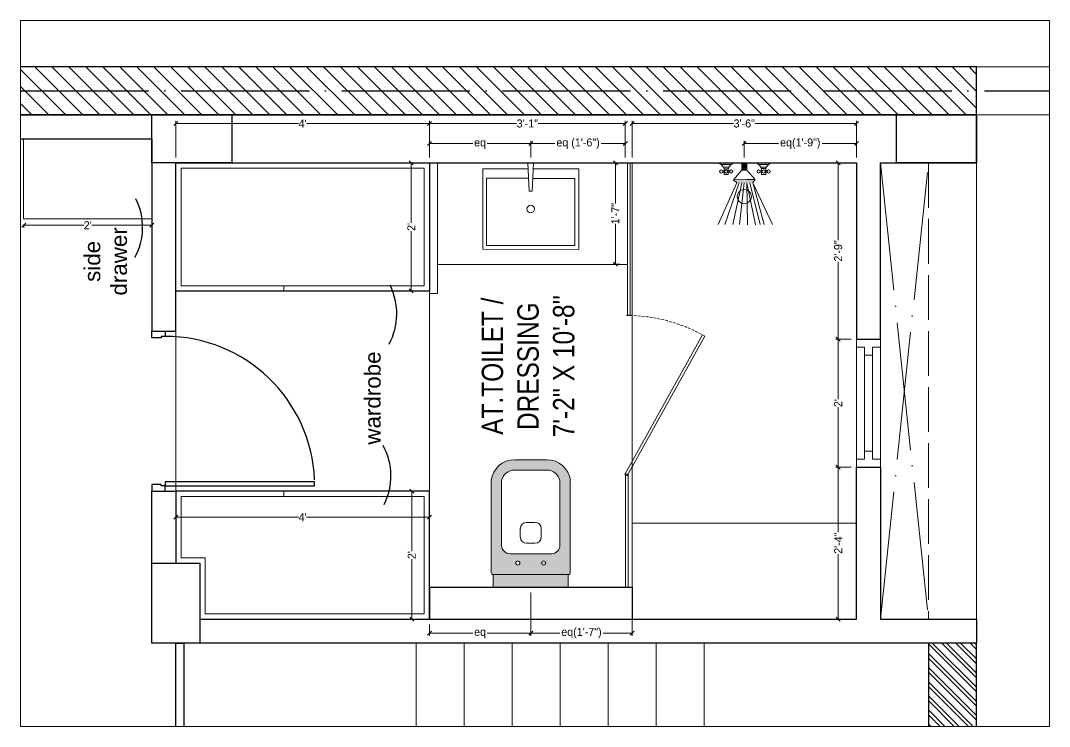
# Model space of a CAD drawing. Header units: millimetres. Extents: x 56222 to 3066687, y -650199 to -121287.
# Drawn here: x 146413.2 to 146605.9, y -177335.3 to -177203 of the extents above; entities that cross this region are included whole.
import ezdxf

# ---------------------------------------------------------------- set-up
doc = ezdxf.new("R2010")
doc.units = ezdxf.units.MM
doc.header["$MEASUREMENT"] = 0
doc.header["$PDMODE"] = 35
for name, pattern in [('ACAD_ISO02W100', [15, 12, -3]), ('ACAD_ISO04W100', [30, 24, -3, 0, -3]), ('DASHED', [0.75, 0.5, -0.25])]:
    doc.linetypes.add(name, pattern=pattern)
doc.layers.get('Defpoints').update_dxf_attribs({"color": 220})
doc.layers.add('AR DOOR', color=40, linetype='Continuous')
doc.layers.add('AR ELE-5', color=134, linetype='Continuous')
for name, color, linetype, lineweight in [('COLUMN', 1, 'Continuous', 30), ('dim', 5, 'Continuous', 20), ('ELEVATION ( HATCH )', 251, 'Continuous', 9), ('FIRST FLOOR ( TEXT )', 7, 'Continuous', 9), ('FURNITURE', 32, 'Continuous', 9), ('glass', 132, 'Continuous', 20), ('GROUND FLOOR', 7, 'Continuous', 9), ('GROUND FLOOR  ( HATCH )', 251, 'Continuous', 9), ('GROUND FLOOR  ( PLINE )', 251, 'Continuous', 30), ('GROUND FLOOR ( STAIR )', 251, 'Continuous', 9), ('Labelling', 1, 'Continuous', 25), ('SECOND FLOOR ( DW_RAIL )', 7, 'Continuous', 9), ('UTILITY', 48, 'Continuous', 9), ('wall', 7, 'Continuous', 30), ('X_PLOT', 1, 'Continuous', 9), ('XX~SLAB ( BEAM )~ ( DIM )', 7, 'Continuous', 9)]:
    doc.layers.add(name, color=color, linetype=linetype, lineweight=lineweight)
doc.styles.add('cg', font='GOTHIC.TTF')
doc.styles.add('KATHA', font='swissc.ttf')
doc.styles.add('style4', font='ARIALN.TTF')
doc.dimstyles.new('DIM', dxfattribs={"dimtxt": 1.5, "dimasz": 0.75, "dimexe": 0.5, "dimexo": 1, "dimgap": 0.0625, "dimtad": 0, "dimzin": 0, "dimdsep": 46, "dimlunit": 4, "dimtxsty": 'cg', "dimblk": 'OBLIQUE', "dimcen": 0.089996, "dimclrd": 256, "dimclre": 256, "dimclrt": 256, "dimadec": 0, "dimazin": 0, "dimtfac": 1, "dimtofl": 0, "dimtmove": 1, "dimatfit": 0, "dimfxl": 1, "dimtolj": 1, "dimtzin": 0, "dimlwd": -1, "dimlwe": -1, "dimarcsym": 0})

# ---------------------------------------------------------------- blocks, each defined once
blk = doc.blocks.new('_Oblique')
at = {"layer": 'wall', "color": 0, "lineweight": -2}
blk.add_line((-0.5, -0.5), (0.5, 0.5), dxfattribs=at)
blk = doc.blocks.new('*D759')
at = {"layer": 'Defpoints', "color": 0, "transparency": 16777216}
for p in [(146413.74, -177240.23), (146437.74, -177240.23), (146437.74, -177241.41)]:
    blk.add_point(p, dxfattribs=at)
at = {"layer": 'dim', "transparency": 16777216}
for p, q in [((146413.74, -177241.23), (146413.74, -177241.91)), ((146413.74, -177241.41), (146424.99, -177241.41)), ((146437.74, -177241.41), (146426.49, -177241.41)), ((146437.74, -177241.23), (146437.74, -177241.91))]:
    blk.add_line(p, q, dxfattribs=at)
at = {"layer": 'dim', "transparency": 16777216, "xscale": 0.75, "yscale": 0.75, "zscale": 0.75, "rotation": 180}
blk.add_blockref('_Oblique', (146413.74, -177241.41), dxfattribs=at)
at = {"layer": 'dim', "transparency": 16777216, "xscale": 0.75, "yscale": 0.75, "zscale": 0.75}
blk.add_blockref('_Oblique', (146437.74, -177241.41), dxfattribs=at)
at = {"layer": 'dim', "transparency": 16777216, "insert": (146425.74, -177241.41), "char_height": 1.5, "attachment_point": 5, "style": 'cg'}
blk.add_mtext("\\A1;2'", dxfattribs=at)
blk = doc.blocks.new('A$C3EC62B37')
at = {"layer": 'FURNITURE', "lineweight": 30, "ltscale": 0.25, "true_color": 0xffffff}
h = blk.add_hatch(color=7, dxfattribs=at)
h.dxf.hatch_style = 1
h.paths.add_polyline_path([(-12.22, 0), (-12.22, 2.35), (-26.26, 2.35), (-26.26, 0)])
h.paths.add_polyline_path([(-26.26, 2.35), (-12.22, 2.35, 0.414214), (-11.83, 2.74), (-11.83, 19.96, 0.388639), (-16.24, 23.87), (-22.38, 23.87, 0.379499), (-26.65, 19.96), (-26.65, 2.74, 0.414214)])
h.paths.add_polyline_path([(-15.35, 6.26), (-23.13, 6.26, -0.414214), (-24.7, 7.83), (-24.7, 19.96, -0.349567), (-22.37, 21.91), (-16.24, 21.91, -0.364948), (-13.78, 19.96), (-13.78, 7.83, -0.414214)], flags=16)
h.paths.add_polyline_path([(-18.46, 8.22), (-20.02, 8.22, -0.414214), (-21.2, 9.39), (-21.2, 10.96, -0.414214), (-20.02, 12.13), (-18.46, 12.13, -0.414214), (-17.28, 10.96), (-17.28, 9.39, -0.414214)], flags=0)
h.paths.add_polyline_path([(-22.06, 4.53, -1), (-21.27, 4.53, -1)], flags=16)
at = {"layer": 'FURNITURE', "color": 0, "linetype": 'ByBlock', "lineweight": -2}
for p, q in [((-22.24, 23.87), (-16.24, 23.87)), ((-22.24, 21.91), (-16.24, 21.91)), ((-26.65, 2.74), (-26.65, 19.96)), ((-24.7, 7.83), (-24.7, 19.96)), ((-13.78, 7.83), (-13.78, 19.96)), ((-11.83, 2.74), (-11.83, 19.96)), ((-20.02, 12.13), (-18.46, 12.13)), ((-21.2, 9.39), (-21.2, 10.96)), ((-17.28, 9.39), (-17.28, 10.96)), ((-20.02, 8.22), (-18.46, 8.22)), ((-23.13, 6.26), (-15.35, 6.26)), ((-26.26, 2.35), (-12.22, 2.35)), ((-26.26, 2.35), (-26.26, 0)), ((-12.22, 2.35), (-12.22, 0)), ((-26.26, 0), (-12.22, 0)), ((-26.26, 0), (-12.22, 0))]:
    blk.add_line(p, q, dxfattribs=at)
for centre in [(-21.66, 4.53), (-16.81, 4.53)]:
    blk.add_circle(centre, 0.391, dxfattribs=at)
for centre, radius, start, end in [((-22.31, 19.5), 4.37, 89.0873, 174.0395), ((-16.17, 19.5), 4.37, 5.9605, 90.9127), ((-22.31, 19.48), 2.44, 88.437, 168.6348), ((-16.17, 19.48), 2.44, 11.3652, 91.563), ((-20.02, 10.96), 1.17, 90, 180), ((-18.46, 10.96), 1.17, 0, 90), ((-23.13, 7.83), 1.57, 180, 270), ((-20.02, 9.39), 1.17, 180, 270), ((-18.46, 9.39), 1.17, 270, 0), ((-15.35, 7.83), 1.57, 270, 0), ((-26.26, 2.74), 0.391, 180, 270), ((-12.22, 2.74), 0.391, 270, 0)]:
    blk.add_arc(centre, radius, start, end, dxfattribs=at)
blk = doc.blocks.new('*U262')
for points in [[(-40, 0), (0, 0), (0, 30), (10, 30), (10, 100), (-40, 100)], [(1160, 0), (1120, 0), (1120, 30), (1110, 30), (1110, 100), (1160, 100)], [(0, 0), (0, -1120), (30, -1120), (30, 0)]]:
    blk.add_lwpolyline(points, close=True)
at = {"layer": 'AR ELE-5', "linetype": 'ByBlock', "ltscale": 15}
blk.add_arc((-1.6, 0.7), 1121.6, 272.37301, 359.96526, dxfattribs=at)
blk = doc.blocks.new('*D760')
at = {"layer": 'Defpoints', "color": 0, "transparency": 16777216}
for p in [(146442.24, -177294.23), (146489.74, -177294.23), (146489.74, -177296.13)]:
    blk.add_point(p, dxfattribs=at)
at = {"layer": 'dim', "transparency": 16777216}
for p, q in [((146442.24, -177295.23), (146442.24, -177296.63)), ((146489.74, -177295.23), (146489.74, -177296.63)), ((146442.24, -177296.13), (146465.24, -177296.13)), ((146489.74, -177296.13), (146466.75, -177296.13))]:
    blk.add_line(p, q, dxfattribs=at)
at = {"layer": 'dim', "transparency": 16777216, "xscale": 0.75, "yscale": 0.75, "zscale": 0.75, "rotation": 180}
blk.add_blockref('_Oblique', (146442.24, -177296.13), dxfattribs=at)
at = {"layer": 'dim', "transparency": 16777216, "xscale": 0.75, "yscale": 0.75, "zscale": 0.75}
blk.add_blockref('_Oblique', (146489.74, -177296.13), dxfattribs=at)
at = {"layer": 'dim', "transparency": 16777216, "insert": (146465.99, -177296.13), "char_height": 1.5, "attachment_point": 5, "style": 'cg'}
blk.add_mtext("\\A1;4'", dxfattribs=at)
blk = doc.blocks.new('*D761')
at = {"layer": 'Defpoints', "color": 0, "transparency": 16777216}
for p in [(146486.44, -177291.23), (146486.44, -177291.23), (146486.44, -177315.23)]:
    blk.add_point(p, dxfattribs=at)
at = {"layer": 'dim', "transparency": 16777216}
for p, q in [((146486.44, -177291.23), (146486.44, -177302.48)), ((146487.44, -177291.23), (146486.94, -177291.23)), ((146486.44, -177315.23), (146486.44, -177303.99)), ((146487.44, -177315.23), (146486.94, -177315.23))]:
    blk.add_line(p, q, dxfattribs=at)
at = {"layer": 'dim', "transparency": 16777216, "xscale": 0.75, "yscale": 0.75, "zscale": 0.75}
for p, rotation in [((146486.44, -177291.23), 90), ((146486.44, -177315.23), 270)]:
    blk.add_blockref('_Oblique', p, dxfattribs=dict(at, rotation=rotation))
at = {"layer": 'dim', "transparency": 16777216, "insert": (146486.44, -177303.23), "char_height": 1.5, "attachment_point": 5, "rotation": 90, "style": 'cg'}
blk.add_mtext("\\A1;2'", dxfattribs=at)
blk = doc.blocks.new('*D762')
at = {"layer": 'Defpoints', "color": 0, "transparency": 16777216}
for p in [(146486.36, -177229.73), (146486.44, -177229.73), (146486.44, -177253.73)]:
    blk.add_point(p, dxfattribs=at)
at = {"layer": 'dim', "transparency": 16777216}
for p, q in [((146485.44, -177229.73), (146485.86, -177229.73)), ((146486.36, -177229.73), (146486.36, -177240.98)), ((146486.36, -177253.73), (146486.36, -177242.49)), ((146485.44, -177253.73), (146485.86, -177253.73))]:
    blk.add_line(p, q, dxfattribs=at)
at = {"layer": 'dim', "transparency": 16777216, "xscale": 0.75, "yscale": 0.75, "zscale": 0.75}
for p, rotation in [((146486.36, -177229.73), 90), ((146486.36, -177253.73), 270)]:
    blk.add_blockref('_Oblique', p, dxfattribs=dict(at, rotation=rotation))
at = {"layer": 'dim', "transparency": 16777216, "insert": (146486.36, -177241.73), "char_height": 1.5, "attachment_point": 5, "rotation": 90, "style": 'cg'}
blk.add_mtext("\\A1;2'", dxfattribs=at)
blk = doc.blocks.new('A$C07311617')
at = {"layer": 'UTILITY'}
h = blk.add_hatch(color=7, dxfattribs=at)
h.paths.add_polyline_path([(-3.13, 2.02), (-3.13, 0), (-3.74, 0), (-3.74, 0.46), (-3.74, 1.42)])
h.paths.add_polyline_path([(-3.13, 0), (-3.13, -0.46), (-3.13, -2.02), (-3.74, -1.59), (-3.74, -0.46), (-3.74, 0)])
h = blk.add_hatch(color=7, dxfattribs=at)
h.paths.add_polyline_path([(0, 0.46), (0, 0), (-1.35, 0), (-1.35, 0.46)])
h.paths.add_polyline_path([(0, 0), (0, -0.46), (-1.35, -0.46), (-1.35, 0)])
at = {"layer": 'UTILITY', "color": 7}
for p, q in [((-3.74, 1.42), (-11.52, 4.9)), ((-1.74, 3.79), (-1.74, 4.05)), ((-1.47, 3.79), (-1.47, 4.05)), ((-0.8, 3.9), (-0.8, 2.88)), ((-0.27, 2.44), (-0.27, 4.33)), ((-3.74, 0.94), (-11.52, 3.66)), ((-3.74, 0.46), (-11.52, 2.15)), ((-3.13, 2.02), (-3.74, 1.42)), ((-3.13, -0.46), (-3.13, 2.02)), ((-1.35, 0.46), (-3.13, 2.02)), ((-1.74, 2.99), (-1.74, 2.72)), ((-1.47, 2.99), (-1.47, 2.72)), ((-3.74, 0), (-11.52, 0.93)), ((-3.13, 0.46), (-3.13, 1.42)), ((-1.35, -0.46), (-1.35, 0.46)), ((-1.35, 0.46), (0, 0.46)), ((0, -0.46), (0, 0.46)), ((-3.74, -0.46), (-11.62, -0.61)), ((-3.74, -0.46), (-11.57, -2.09)), ((-3.74, -1.03), (-11.52, -2.96)), ((-3.74, -1.59), (-11.52, -5.3)), ((-3.74, -1.59), (-11.52, -3.73)), ((-3.74, -1.59), (-3.13, -2.02)), ((-3.13, -0.46), (-3.13, -2.02)), ((-1.35, -0.46), (-3.13, -2.02)), ((-1.35, -0.46), (0, -0.46)), ((-1.74, -3.22), (-1.74, -2.95)), ((-1.47, -3.22), (-1.47, -2.95)), ((-0.8, -4.13), (-0.8, -3.11)), ((-0.27, -2.68), (-0.27, -4.56)), ((-1.74, -4.02), (-1.74, -4.29)), ((-1.47, -4.02), (-1.47, -4.29))]:
    blk.add_line(p, q, dxfattribs=at)
for points in [[(-1.35, 0.46), (-3.13, 2.02)], [(-3.13, -2.02), (-1.35, -0.46)]]:
    blk.add_lwpolyline(points, dxfattribs=at)
for points in [[(-1.07, 2.99), (-2.14, 2.99), (-2.14, 3.79), (-1.07, 3.79)], [(-1.07, -3.22), (-2.14, -3.22), (-2.14, -4.02), (-1.07, -4.02)]]:
    blk.add_lwpolyline(points, close=True, dxfattribs=at)
for centre, radius in [((-1.6, 4.32), 0.298), ((-1.6, 3.39), 0.298), ((-1.6, 2.45), 0.298), ((-6.31, 0), 1.33), ((-1.6, -2.69), 0.298), ((-1.6, -3.62), 0.298), ((-1.6, -4.55), 0.298)]:
    blk.add_circle(centre, radius, dxfattribs=at)
for centre, start, end in [((-1.47, 5.26), 285.2551, 344.7449), ((-1.47, 1.52), 15.2551, 74.7449), ((-1.47, -1.75), 285.2551, 344.7449), ((-1.47, -5.49), 15.2551, 74.7449)]:
    blk.add_arc(centre, 1.52, start, end, dxfattribs=at)
blk = doc.blocks.new('*D763')
at = {"layer": 'Defpoints', "color": 0, "transparency": 16777216}
for p in [(146566.34, -177286.74), (146569.74, -177286.74), (146569.74, -177315.23)]:
    blk.add_point(p, dxfattribs=at)
at = {"layer": 'dim', "transparency": 16777216}
for p, q in [((146568.74, -177286.74), (146565.84, -177286.74)), ((146566.34, -177286.74), (146566.34, -177298.95)), ((146566.34, -177315.23), (146566.34, -177303.03)), ((146568.74, -177315.23), (146565.84, -177315.23))]:
    blk.add_line(p, q, dxfattribs=at)
at = {"layer": 'dim', "transparency": 16777216, "xscale": 0.75, "yscale": 0.75, "zscale": 0.75}
for p, rotation in [((146566.34, -177286.74), 90), ((146566.34, -177315.23), 270)]:
    blk.add_blockref('_Oblique', p, dxfattribs=dict(at, rotation=rotation))
at = {"layer": 'dim', "transparency": 16777216, "insert": (146566.34, -177300.99), "char_height": 1.5, "attachment_point": 5, "rotation": 90, "style": 'cg'}
blk.add_mtext('\\A1;2\'-4"', dxfattribs=at)
blk = doc.blocks.new('*D764')
at = {"layer": 'Defpoints', "color": 0, "transparency": 16777216}
for p in [(146566.34, -177262.73), (146569.74, -177262.73), (146569.74, -177286.74)]:
    blk.add_point(p, dxfattribs=at)
at = {"layer": 'dim', "transparency": 16777216}
for p, q in [((146568.74, -177262.73), (146565.84, -177262.73)), ((146566.34, -177262.73), (146566.34, -177273.99)), ((146566.34, -177286.74), (146566.34, -177275.49)), ((146568.74, -177286.74), (146565.84, -177286.74))]:
    blk.add_line(p, q, dxfattribs=at)
at = {"layer": 'dim', "transparency": 16777216, "xscale": 0.75, "yscale": 0.75, "zscale": 0.75}
for p, rotation in [((146566.34, -177262.73), 90), ((146566.34, -177286.74), 270)]:
    blk.add_blockref('_Oblique', p, dxfattribs=dict(at, rotation=rotation))
at = {"layer": 'dim', "transparency": 16777216, "insert": (146566.34, -177274.74), "char_height": 1.5, "attachment_point": 5, "rotation": 90, "style": 'cg'}
blk.add_mtext("\\A1;2'", dxfattribs=at)
blk = doc.blocks.new('*D732')
at = {"layer": 'Defpoints', "color": 0, "transparency": 16777216}
for p in [(146566.34, -177229.73), (146569.74, -177229.73), (146569.74, -177262.73)]:
    blk.add_point(p, dxfattribs=at)
at = {"layer": 'dim', "transparency": 16777216}
for p, q in [((146568.74, -177229.73), (146565.84, -177229.73)), ((146566.34, -177229.73), (146566.34, -177244.19)), ((146566.34, -177262.73), (146566.34, -177248.27)), ((146568.74, -177262.73), (146565.84, -177262.73))]:
    blk.add_line(p, q, dxfattribs=at)
at = {"layer": 'dim', "transparency": 16777216, "xscale": 0.75, "yscale": 0.75, "zscale": 0.75}
for p, rotation in [((146566.34, -177229.73), 90), ((146566.34, -177262.73), 270)]:
    blk.add_blockref('_Oblique', p, dxfattribs=dict(at, rotation=rotation))
at = {"layer": 'dim', "transparency": 16777216, "insert": (146566.34, -177246.23), "char_height": 1.5, "attachment_point": 5, "rotation": 90, "style": 'cg'}
blk.add_mtext('\\A1;2\'-9"', dxfattribs=at)
blk = doc.blocks.new('*D733')
at = {"layer": 'Defpoints', "color": 0, "transparency": 16777216}
for p in [(146508.74, -177226.11), (146489.74, -177229.73), (146508.74, -177229.73)]:
    blk.add_point(p, dxfattribs=at)
at = {"layer": 'dim', "transparency": 16777216}
for p, q in [((146489.74, -177228.73), (146489.74, -177225.61)), ((146489.74, -177226.11), (146497.92, -177226.11)), ((146508.74, -177226.11), (146500.57, -177226.11)), ((146508.74, -177228.73), (146508.74, -177225.61))]:
    blk.add_line(p, q, dxfattribs=at)
at = {"layer": 'dim', "transparency": 16777216, "xscale": 0.75, "yscale": 0.75, "zscale": 0.75, "rotation": 180}
blk.add_blockref('_Oblique', (146489.74, -177226.11), dxfattribs=at)
at = {"layer": 'dim', "transparency": 16777216, "xscale": 0.75, "yscale": 0.75, "zscale": 0.75}
blk.add_blockref('_Oblique', (146508.74, -177226.11), dxfattribs=at)
at = {"layer": 'dim', "transparency": 16777216, "insert": (146499.24, -177226.11), "char_height": 1.5, "attachment_point": 5, "style": 'cg'}
blk.add_mtext('\\A1;eq', dxfattribs=at)
blk = doc.blocks.new('*D734')
at = {"layer": 'Defpoints', "color": 0, "transparency": 16777216}
for p in [(146526.46, -177226.11), (146508.74, -177229.73), (146526.46, -177229.73)]:
    blk.add_point(p, dxfattribs=at)
at = {"layer": 'dim', "transparency": 16777216}
for p, q in [((146508.74, -177228.73), (146508.74, -177225.61)), ((146508.74, -177226.11), (146513.25, -177226.11)), ((146526.46, -177226.11), (146521.96, -177226.11)), ((146526.46, -177228.73), (146526.46, -177225.61))]:
    blk.add_line(p, q, dxfattribs=at)
at = {"layer": 'dim', "transparency": 16777216, "xscale": 0.75, "yscale": 0.75, "zscale": 0.75, "rotation": 180}
blk.add_blockref('_Oblique', (146508.74, -177226.11), dxfattribs=at)
at = {"layer": 'dim', "transparency": 16777216, "xscale": 0.75, "yscale": 0.75, "zscale": 0.75}
blk.add_blockref('_Oblique', (146526.46, -177226.11), dxfattribs=at)
at = {"layer": 'dim', "transparency": 16777216, "insert": (146517.6, -177226.11), "char_height": 1.5, "attachment_point": 5, "style": 'cg'}
blk.add_mtext('\\A1;eq (1\'-6")', dxfattribs=at)
blk = doc.blocks.new('*D735')
at = {"layer": 'Defpoints', "color": 0, "transparency": 16777216}
for p in [(146524.59, -177229.73), (146526.46, -177229.73), (146526.46, -177248.73)]:
    blk.add_point(p, dxfattribs=at)
at = {"layer": 'dim', "transparency": 16777216}
for p, q in [((146525.46, -177229.73), (146524.09, -177229.73)), ((146524.59, -177229.73), (146524.59, -177237.31)), ((146524.59, -177248.73), (146524.59, -177241.16)), ((146525.46, -177248.73), (146524.09, -177248.73))]:
    blk.add_line(p, q, dxfattribs=at)
at = {"layer": 'dim', "transparency": 16777216, "xscale": 0.75, "yscale": 0.75, "zscale": 0.75}
for p, rotation in [((146524.59, -177229.73), 90), ((146524.59, -177248.73), 270)]:
    blk.add_blockref('_Oblique', p, dxfattribs=dict(at, rotation=rotation))
at = {"layer": 'dim', "transparency": 16777216, "insert": (146524.59, -177239.23), "char_height": 1.5, "attachment_point": 5, "rotation": 90, "style": 'cg'}
blk.add_mtext('\\A1;1\'-7"', dxfattribs=at)
blk = doc.blocks.new('*D736')
at = {"layer": 'Defpoints', "color": 0, "transparency": 16777216}
for p in [(146569.74, -177226.11), (146548.74, -177229.73), (146569.74, -177229.73)]:
    blk.add_point(p, dxfattribs=at)
at = {"layer": 'dim', "transparency": 16777216}
for p, q in [((146548.74, -177228.73), (146548.74, -177225.61)), ((146548.74, -177226.11), (146555.18, -177226.11)), ((146569.74, -177226.11), (146563.31, -177226.11)), ((146569.74, -177228.73), (146569.74, -177225.61))]:
    blk.add_line(p, q, dxfattribs=at)
at = {"layer": 'dim', "transparency": 16777216, "xscale": 0.75, "yscale": 0.75, "zscale": 0.75, "rotation": 180}
blk.add_blockref('_Oblique', (146548.74, -177226.11), dxfattribs=at)
at = {"layer": 'dim', "transparency": 16777216, "xscale": 0.75, "yscale": 0.75, "zscale": 0.75}
blk.add_blockref('_Oblique', (146569.74, -177226.11), dxfattribs=at)
at = {"layer": 'dim', "transparency": 16777216, "insert": (146559.24, -177226.11), "char_height": 1.5, "attachment_point": 5, "style": 'cg'}
blk.add_mtext('\\A1;eq(1\'-9")', dxfattribs=at)
blk = doc.blocks.new('*D737')
at = {"layer": 'Defpoints', "color": 0, "transparency": 16777216}
for p in [(146489.74, -177222.34), (146489.74, -177229.73), (146526.46, -177229.73)]:
    blk.add_point(p, dxfattribs=at)
at = {"layer": 'dim', "transparency": 16777216}
for p, q in [((146489.74, -177228.73), (146489.74, -177221.84)), ((146489.74, -177222.34), (146506.07, -177222.34)), ((146526.46, -177222.34), (146510.14, -177222.34)), ((146526.46, -177228.73), (146526.46, -177221.84))]:
    blk.add_line(p, q, dxfattribs=at)
at = {"layer": 'dim', "transparency": 16777216, "xscale": 0.75, "yscale": 0.75, "zscale": 0.75, "rotation": 180}
blk.add_blockref('_Oblique', (146489.74, -177222.34), dxfattribs=at)
at = {"layer": 'dim', "transparency": 16777216, "xscale": 0.75, "yscale": 0.75, "zscale": 0.75}
blk.add_blockref('_Oblique', (146526.46, -177222.34), dxfattribs=at)
at = {"layer": 'dim', "transparency": 16777216, "insert": (146508.1, -177222.34), "char_height": 1.5, "attachment_point": 5, "style": 'cg'}
blk.add_mtext('\\A1;3\'-1"', dxfattribs=at)
blk = doc.blocks.new('*D738')
at = {"layer": 'Defpoints', "color": 0, "transparency": 16777216}
for p in [(146569.74, -177222.34), (146527.74, -177229.73), (146569.74, -177229.73)]:
    blk.add_point(p, dxfattribs=at)
at = {"layer": 'dim', "transparency": 16777216}
for p, q in [((146527.74, -177228.73), (146527.74, -177221.84)), ((146527.74, -177222.34), (146546.71, -177222.34)), ((146569.74, -177222.34), (146550.78, -177222.34)), ((146569.74, -177228.73), (146569.74, -177221.84))]:
    blk.add_line(p, q, dxfattribs=at)
at = {"layer": 'dim', "transparency": 16777216, "xscale": 0.75, "yscale": 0.75, "zscale": 0.75, "rotation": 180}
blk.add_blockref('_Oblique', (146527.74, -177222.34), dxfattribs=at)
at = {"layer": 'dim', "transparency": 16777216, "xscale": 0.75, "yscale": 0.75, "zscale": 0.75}
blk.add_blockref('_Oblique', (146569.74, -177222.34), dxfattribs=at)
at = {"layer": 'dim', "transparency": 16777216, "insert": (146548.74, -177222.34), "char_height": 1.5, "attachment_point": 5, "style": 'cg'}
blk.add_mtext('\\A1;3\'-6"', dxfattribs=at)
blk = doc.blocks.new('*D739')
at = {"layer": 'Defpoints', "color": 0, "transparency": 16777216}
for p in [(146508.74, -177309.23), (146527.74, -177309.23), (146527.74, -177317.85)]:
    blk.add_point(p, dxfattribs=at)
at = {"layer": 'dim', "transparency": 16777216}
for p, q in [((146508.74, -177310.23), (146508.74, -177318.35)), ((146527.74, -177310.23), (146527.74, -177318.35)), ((146508.74, -177317.85), (146514.18, -177317.85)), ((146527.74, -177317.85), (146522.31, -177317.85))]:
    blk.add_line(p, q, dxfattribs=at)
at = {"layer": 'dim', "transparency": 16777216, "xscale": 0.75, "yscale": 0.75, "zscale": 0.75, "rotation": 180}
blk.add_blockref('_Oblique', (146508.74, -177317.85), dxfattribs=at)
at = {"layer": 'dim', "transparency": 16777216, "xscale": 0.75, "yscale": 0.75, "zscale": 0.75}
blk.add_blockref('_Oblique', (146527.74, -177317.85), dxfattribs=at)
at = {"layer": 'dim', "transparency": 16777216, "insert": (146518.24, -177317.85), "char_height": 1.5, "attachment_point": 5, "style": 'cg'}
blk.add_mtext('\\A1;eq(1\'-7")', dxfattribs=at)
blk = doc.blocks.new('*D740')
at = {"layer": 'Defpoints', "color": 0, "transparency": 16777216}
for p in [(146508.74, -177309.23), (146489.74, -177315.23), (146489.74, -177317.85)]:
    blk.add_point(p, dxfattribs=at)
at = {"layer": 'dim', "transparency": 16777216}
for p, q in [((146508.74, -177310.23), (146508.74, -177318.35)), ((146489.74, -177316.23), (146489.74, -177318.35)), ((146489.74, -177317.85), (146497.92, -177317.85)), ((146508.74, -177317.85), (146500.57, -177317.85))]:
    blk.add_line(p, q, dxfattribs=at)
at = {"layer": 'dim', "transparency": 16777216, "xscale": 0.75, "yscale": 0.75, "zscale": 0.75, "rotation": 180}
blk.add_blockref('_Oblique', (146489.74, -177317.85), dxfattribs=at)
at = {"layer": 'dim', "transparency": 16777216, "xscale": 0.75, "yscale": 0.75, "zscale": 0.75}
blk.add_blockref('_Oblique', (146508.74, -177317.85), dxfattribs=at)
at = {"layer": 'dim', "transparency": 16777216, "insert": (146499.24, -177317.85), "char_height": 1.5, "attachment_point": 5, "style": 'cg'}
blk.add_mtext('\\A1;eq', dxfattribs=at)
blk = doc.blocks.new('*D767')
at = {"layer": 'Defpoints', "color": 0, "transparency": 16777216}
for p in [(146489.74, -177222.34), (146442.24, -177229.73), (146489.74, -177229.73)]:
    blk.add_point(p, dxfattribs=at)
at = {"layer": 'dim', "transparency": 16777216}
for p, q in [((146442.24, -177228.73), (146442.24, -177221.84)), ((146442.24, -177222.34), (146465.24, -177222.34)), ((146489.74, -177222.34), (146466.75, -177222.34)), ((146489.74, -177228.73), (146489.74, -177221.84))]:
    blk.add_line(p, q, dxfattribs=at)
at = {"layer": 'dim', "transparency": 16777216, "xscale": 0.75, "yscale": 0.75, "zscale": 0.75, "rotation": 180}
blk.add_blockref('_Oblique', (146442.24, -177222.34), dxfattribs=at)
at = {"layer": 'dim', "transparency": 16777216, "xscale": 0.75, "yscale": 0.75, "zscale": 0.75}
blk.add_blockref('_Oblique', (146489.74, -177222.34), dxfattribs=at)
at = {"layer": 'dim', "transparency": 16777216, "insert": (146465.99, -177222.34), "char_height": 1.5, "attachment_point": 5, "style": 'cg'}
blk.add_mtext("\\A1;4'", dxfattribs=at)

msp = doc.modelspace()

# ---------------------------------------------------------------- hatches: boundary and pattern name
at = {"layer": 'GROUND FLOOR  ( HATCH )'}
h = msp.add_hatch(dxfattribs=at)
h.set_pattern_fill('ANSI31', color=6, scale=18, angle=90, style=0)
h.set_pattern_definition([(135, (-30826.9768, -324263.6445), (-1.590990258, -1.590990258), [])])
h.paths.add_polyline_path([(146413.1578, -177211.7341), (146413.1578, -177220.7341), (146592.2447, -177220.7341), (146592.2447, -177211.7341)])

# ---------------------------------------------------------------- linework, layer by layer
at = {"layer": 'COLUMN'}
for points in [[(146437.7447, -177229.7341), (146437.7447, -177220.7341), (146452.7447, -177220.7341), (146452.7447, -177229.7341)], [(146577.2447, -177229.7341), (146577.2447, -177220.7341), (146592.2447, -177220.7341), (146592.2447, -177229.7341)], [(146437.7447, -177304.7341), (146446.7447, -177304.7341), (146446.7447, -177319.7341), (146437.7447, -177319.7341)]]:
    msp.add_lwpolyline(points, close=True, dxfattribs=at)
at = {"layer": 'ELEVATION ( HATCH )'}
msp.add_lwpolyline([(146605.9144, -177203.0449), (146605.9144, -177335.3451), (146413.1578, -177335.3451), (146413.1578, -177203.0449)], close=True, dxfattribs=at)
at = {"layer": 'FURNITURE'}
for p, q in [((146526.838, -177248.7341), (146491.2447, -177248.7341)), ((146462.4947, -177252.7341), (146462.4947, -177253.7341)), ((146462.4947, -177292.2341), (146462.4947, -177291.2341))]:
    msp.add_line(p, q, dxfattribs=at)
for points in [[(146413.7364, -177225.2341), (146413.7364, -177240.2341), (146437.7447, -177240.2341), (146437.7447, -177225.2341)], [(146508.4553, -177235.0308), (146509.027, -177235.0312), (146509.2848, -177229.7344), (146508.2046, -177229.7337)], [(146443.2447, -177230.7341), (146488.7447, -177230.7341), (146488.7447, -177252.7341), (146443.2447, -177252.7341)], [(146527.7447, -177315.2341), (146527.7447, -177297.2341), (146569.7447, -177297.2341), (146569.7447, -177315.2341)]]:
    msp.add_lwpolyline(points, close=True, dxfattribs=at)
at = {"layer": 'FURNITURE', "lineweight": 30}
msp.add_lwpolyline([(146442.2447, -177253.7341), (146442.2447, -177229.7341), (146489.7447, -177229.7341), (146489.7447, -177253.7341)], close=True, dxfattribs=at)
at = {"layer": 'FURNITURE'}
for points in [[(146509.2322, -177230.8147), (146517.7433, -177230.8291), (146517.7345, -177245.9231), (146499.7345, -177245.9024), (146499.7433, -177230.8085), (146508.2557, -177230.814)], [(146509.1446, -177232.615), (146517.0219, -177232.629), (146517.0148, -177245.2024), (146500.4552, -177245.1827), (146500.4623, -177232.6094), (146508.3409, -177232.6145)], [(146447.7447, -177314.2341), (146488.7447, -177314.2341), (146488.7447, -177292.2341), (146443.2447, -177292.2341), (146443.2447, -177303.7341)], [(146443.2447, -177303.7341), (146447.7447, -177303.7341), (146447.7447, -177314.2341)]]:
    msp.add_lwpolyline(points, dxfattribs=at)
at = {"layer": 'FURNITURE', "lineweight": 30}
for points in [[(146446.7447, -177315.2341), (146489.7447, -177315.2341), (146489.7447, -177291.2341), (146442.2447, -177291.2341), (146442.2447, -177304.7341)], [(146442.2447, -177335.3451), (146442.2447, -177319.7341), (146443.7447, -177319.7341), (146443.7447, -177335.3451)]]:
    msp.add_lwpolyline(points, dxfattribs=at)
at = {"layer": 'FURNITURE'}
msp.add_circle((146508.7389, -177238.3761), 0.7202, dxfattribs=at)
at = {"layer": 'glass'}
for points in [[(146527.3697, -177229.7341), (146527.3697, -177258.2856), (146526.838, -177258.2856), (146526.838, -177229.7341)], [(146526.9947, -177309.2341), (146526.9947, -177288.0416), (146526.463, -177288.0416), (146526.463, -177309.2341)]]:
    msp.add_lwpolyline(points, dxfattribs=at)
at = {"layer": 'glass', "linetype": 'Continuous'}
msp.add_lwpolyline([(146540.897, -177261.9401), (146541.3618, -177262.1985), (146526.8099, -177288.374), (146526.3452, -177288.1156)], close=True, dxfattribs=at)
at = {"layer": 'glass', "linetype": 'DASHED'}
msp.add_arc((146526.5775, -177288.2448), 29.9497, 60.420184, 89.85262, dxfattribs=at)
at = {"layer": 'GROUND FLOOR'}
for p, q in [((146413.1578, -177211.7341), (146605.9144, -177211.7341)), ((146413.1578, -177220.7341), (146605.9144, -177220.7341)), ((146592.2447, -177220.7341), (146592.2447, -177335.3451)), ((146437.7447, -177229.7341), (146437.7434, -177261.2301)), ((146442.2447, -177229.7341), (146569.7447, -177229.7341)), ((146442.2447, -177229.7341), (146442.2447, -177304.7341)), ((146489.7447, -177315.2341), (146489.7447, -177229.7341)), ((146527.7447, -177315.2341), (146527.7447, -177229.7341)), ((146569.7447, -177283.7341), (146569.7447, -177229.7341)), ((146574.2447, -177229.7341), (146592.2447, -177229.7341)), ((146574.2447, -177283.7341), (146574.2447, -177229.7341)), ((146437.7434, -177261.2301), (146442.2434, -177261.2301)), ((146569.7447, -177262.7341), (146574.2447, -177262.7341)), ((146437.7447, -177291.2341), (146437.7447, -177319.7341)), ((146437.7447, -177291.2341), (146442.2447, -177291.2341)), ((146446.7447, -177315.2341), (146569.7447, -177315.2341)), ((146574.2447, -177315.2341), (146592.2447, -177315.2341)), ((146437.7447, -177319.7341), (146592.2447, -177319.7341)), ((146583.2447, -177319.7341), (146583.2447, -177335.3451))]:
    msp.add_line(p, q, dxfattribs=at)
at = {"layer": 'GROUND FLOOR', "color": 1, "linetype": 'ACAD_ISO04W100'}
for p, q in [((146413.1578, -177216.2341), (146592.2447, -177216.2341)), ((146574.2447, -177315.2341), (146583.2447, -177229.7341)), ((146574.2447, -177229.7341), (146583.2447, -177315.2341))]:
    msp.add_line(p, q, dxfattribs=at)
at = {"layer": 'GROUND FLOOR', "linetype": 'ACAD_ISO02W100', "ltscale": 0.7}
msp.add_line((146583.2447, -177229.7341), (146583.2447, -177315.2341), dxfattribs=at)
at = {"layer": 'GROUND FLOOR', "color": 6, "lineweight": 30}
msp.add_lwpolyline([(146413.1578, -177220.7341), (146592.2447, -177220.7341), (146592.2447, -177211.7341), (146413.1578, -177211.7341)], dxfattribs=at)
at = {"layer": 'GROUND FLOOR  ( PLINE )'}
for p, q in [((146489.7447, -177309.2341), (146489.7447, -177315.2341)), ((146527.7447, -177309.2341), (146527.7447, -177315.2341))]:
    msp.add_line(p, q, dxfattribs=at)
at = {"layer": 'GROUND FLOOR  ( PLINE )', "color": 3, "linetype": 'Continuous', "lineweight": 5}
for p, q in [((146592.2447, -177328.8892), (146583.2447, -177319.8892)), ((146592.2447, -177328.0053), (146583.9734, -177319.7341)), ((146592.2447, -177326.2376), (146585.7412, -177319.7341)), ((146592.2447, -177325.3537), (146586.6251, -177319.7341)), ((146592.2447, -177323.5859), (146588.3929, -177319.7341)), ((146592.2447, -177322.702), (146589.2767, -177319.7341)), ((146592.2447, -177320.9343), (146591.0445, -177319.7341)), ((146592.2447, -177320.0504), (146591.9284, -177319.7341)), ((146592.2447, -177330.657), (146583.2447, -177321.657)), ((146592.2447, -177331.5409), (146583.2447, -177322.5409)), ((146592.2447, -177333.3086), (146583.2447, -177324.3086)), ((146592.2447, -177334.1925), (146583.2447, -177325.1925)), ((146591.6295, -177335.3451), (146583.2447, -177326.9603)), ((146590.7456, -177335.3451), (146583.2447, -177327.8442)), ((146588.9779, -177335.3451), (146583.2447, -177329.6119)), ((146588.094, -177335.3451), (146583.2447, -177330.4958)), ((146586.3262, -177335.3451), (146583.2447, -177332.2636)), ((146585.4423, -177335.3451), (146583.2447, -177333.1475)), ((146583.6746, -177335.3451), (146583.2447, -177334.9152))]:
    msp.add_line(p, q, dxfattribs=at)
at = {"layer": 'GROUND FLOOR  ( PLINE )'}
for points in [[(146413.1578, -177225.2341), (146437.7447, -177225.2341), (146437.7434, -177261.2301), (146442.2434, -177261.2301), (146442.2447, -177229.7341), (146569.7447, -177229.7341), (146569.7447, -177262.7341), (146574.2447, -177262.7341), (146574.2447, -177229.7341), (146592.2447, -177229.7341), (146592.2447, -177220.7341), (146413.1578, -177220.7341)], [(146569.7447, -177315.2341), (146569.7447, -177286.7391), (146574.2447, -177286.7391), (146574.2447, -177315.2341), (146592.2447, -177315.2341), (146592.2447, -177319.7341), (146437.7447, -177319.7341), (146437.7447, -177291.2341), (146442.2447, -177291.2341), (146442.2447, -177304.7341)], [(146489.7447, -177309.2341), (146527.7447, -177309.2341)], [(146446.7447, -177315.2341), (146569.7447, -177315.2341)]]:
    msp.add_lwpolyline(points, dxfattribs=at)
at = {"layer": 'GROUND FLOOR  ( PLINE )', "color": 3}
msp.add_lwpolyline([(146592.2447, -177335.3451), (146592.2447, -177319.7341), (146583.2447, -177319.7341), (146583.2447, -177335.3451)], dxfattribs=at)
at = {"layer": 'GROUND FLOOR ( STAIR )'}
for p, q in [((146487.2447, -177319.7341), (146487.2447, -177335.3451)), ((146496.2447, -177319.7341), (146496.2447, -177335.3451)), ((146505.2447, -177319.7341), (146505.2447, -177335.3451)), ((146514.2447, -177319.7341), (146514.2447, -177335.3451)), ((146523.2447, -177319.7341), (146523.2447, -177335.3451)), ((146532.2447, -177319.7341), (146532.2447, -177335.3451)), ((146541.2447, -177319.7341), (146541.2447, -177335.3451))]:
    msp.add_line(p, q, dxfattribs=at)
at = {"layer": 'Labelling', "color": 1}
for centre, start, end in [((146424.158, -177241.7915, 0.0693), 331.367527, 26.672323), ((146471.7752, -177257.9894, 0.0693), 331.367527, 26.672323), ((146470.6814, -177288.4018, 0.0693), 333.327677, 28.632473)]:
    msp.add_arc(centre, 11.8685, start, end, dxfattribs=at)
at = {"layer": 'SECOND FLOOR ( DW_RAIL )', "color": 3}
msp.add_lwpolyline([(146569.7447, -177262.7391), (146569.7447, -177264.2391), (146571.2447, -177264.2391), (146571.2447, -177265.7391), (146572.7447, -177265.7391), (146572.7447, -177283.7391), (146571.2447, -177283.7391), (146571.2447, -177285.2391), (146569.7447, -177285.2391), (146569.7447, -177286.7391), (146574.2447, -177286.7391), (146574.2447, -177285.2391), (146572.7447, -177285.2391), (146572.7447, -177283.7391), (146571.2447, -177283.7391), (146571.2447, -177265.7391), (146572.7447, -177265.7391), (146572.7447, -177264.2391), (146574.2447, -177264.2391), (146574.2447, -177262.7391), (146569.7447, -177262.7391), (146569.7447, -177286.7391), (146574.2447, -177286.7391), (146574.2447, -177262.7391)], close=True, dxfattribs=at)
at = {"layer": 'X_PLOT', "linetype": 'ACAD_ISO04W100', "lineweight": 30}
msp.add_line((146413.1578, -177216.2341), (146605.9144, -177216.2341), dxfattribs=at)
at = {"layer": 'XX~SLAB ( BEAM )~ ( DIM )'}
msp.add_lwpolyline([(146489.7447, -177229.7341), (146491.2447, -177229.7341), (146491.2447, -177254.2244), (146489.7447, -177254.2244)], close=True, dxfattribs=at)

# ---------------------------------------------------------------- block references
at = {"layer": 'AR DOOR', "linetype": 'ByBlock', "lineweight": -2, "extrusion": (0, 0, -1), "xscale": -0.02500332000264408, "yscale": 0.02500332000264408, "zscale": -0.02500332000264408, "rotation": 270}
msp.add_blockref('*U262', (-146440.2437, -177290.2339), dxfattribs=at)
at = {"layer": 'FURNITURE', "lineweight": 18, "rotation": 90.03312803684925}
msp.add_blockref('A$C07311617', (146548.7447, -177229.7341), dxfattribs=at)
at = {"layer": 'FURNITURE'}
msp.add_blockref('A$C3EC62B37', (146527.9836, -177309.2341), dxfattribs=at)

# ---------------------------------------------------------------- texts
at = {"layer": 'FIRST FLOOR ( TEXT )', "insert": (146508.2608, -177267.8271), "char_height": 4, "attachment_point": 5, "rotation": 90, "style": 'KATHA'}
msp.add_mtext("AT.TOILET /\\PDRESSING\\P7'-2'' X 10'-8''", dxfattribs=at)
at = {"layer": 'Labelling', "color": 1, "char_height": 3, "width": 33.454272, "attachment_point": 5, "rotation": 90, "style": 'style4'}
for s, insert in [('\\A1;{\\fArial|b0|i0|c0|p34;side \\Pdrawer}', (146429.1103, -177248.183, -0.0006)), ('\\A1;{\\fArial|b0|i0|c0|p34;wardrobe}', (146479.1337, -177273.7944, -0.0006))]:
    msp.add_mtext(s, dxfattribs=dict(at, insert=insert))

# ---------------------------------------------------------------- dimensions: what is measured, and where the dimension line sits
at = {"layer": 'dim'}
dim = msp.add_linear_dim(base=(146489.7446892476, -177222.3400261538), p1=(146442.2446892476, -177229.7340804758), p2=(146489.7446892476, -177229.7340804758), dimstyle='DIM', override={"dimdec": 0}, dxfattribs=at)
dim.commit()
dim.dimension.update_dxf_attribs({"geometry": '*D767', "text_midpoint": (146465.9946892476, -177222.3400261538)})
for base, p1, p2, angle, picture, middle in [((146489.7447, -177222.34), (146526.463, -177229.7341), (146489.7447, -177229.7341), 180, '*D737', (146508.1038, -177222.34)), ((146569.7447, -177222.34), (146527.7447, -177229.7341), (146569.7447, -177229.7341), 180, '*D738', (146548.7447, -177222.34)), ((146486.3578, -177229.7341), (146486.4367, -177253.7341), (146486.4367, -177229.7341), 90, '*D762', (146486.3578, -177241.7341)), ((146524.5887, -177229.7341), (146526.463, -177248.7341), (146526.463, -177229.7341), 90, '*D735', (146524.5887, -177239.2341)), ((146566.3371, -177229.7341), (146569.7447, -177262.7341), (146569.7447, -177229.7341), 90, '*D732', (146566.3371, -177246.2341)), ((146437.7447, -177241.4083), (146413.7379, -177240.2341), (146437.7447, -177240.2341), 180, '*D759', (146425.7413, -177241.4083)), ((146566.3371, -177262.7341), (146569.7447, -177286.7391), (146569.7447, -177262.7341), 90, '*D764', (146566.3371, -177274.7366)), ((146566.3371, -177286.7391), (146569.7447, -177315.2341), (146569.7447, -177286.7391), 90, '*D763', (146566.3371, -177300.9866)), ((146486.4367, -177291.2341), (146486.4367, -177315.2341), (146486.4367, -177291.2341), 90, '*D761', (146486.4367, -177303.2341)), ((146489.7446892476, -177296.1293194754), (146442.2446892476, -177294.2340804758), (146489.7446892476, -177294.2340804758), 180, '*D760', (146465.9946892476, -177296.1293194754))]:
    dim = msp.add_linear_dim(base=base, p1=p1, p2=p2, angle=angle, dimstyle='DIM', override={"dimdec": 0}, dxfattribs=at)
    dim.commit()
    dim.dimension.update_dxf_attribs({"geometry": picture, "text_midpoint": middle})
for base, p1, p2, text, picture, middle in [((146526.463, -177226.1116), (146508.7447, -177229.7341), (146526.463, -177229.7341), 'eq (<>)', '*D734', (146517.6038, -177226.1116)), ((146508.7447, -177226.1116), (146489.7447, -177229.7341), (146508.7447, -177229.7341), 'eq', '*D733', (146499.2447, -177226.1116)), ((146569.7447, -177226.1116), (146548.7447, -177229.7341), (146569.7447, -177229.7341), 'eq(<>)', '*D736', (146559.2447, -177226.1116)), ((146489.7447, -177317.8515), (146508.7447, -177309.2341), (146489.7447, -177315.2341), 'eq', '*D740', (146499.2447, -177317.8515)), ((146527.7447, -177317.8515), (146508.7447, -177309.2341), (146527.7447, -177309.2341), 'eq(<>)', '*D739', (146518.2447, -177317.8515))]:
    dim = msp.add_linear_dim(base=base, p1=p1, p2=p2, angle=180, text=text, dimstyle='DIM', override={"dimdec": 0}, dxfattribs=at)
    dim.commit()
    dim.dimension.update_dxf_attribs({"geometry": picture, "text_midpoint": middle})

doc.saveas('drawing.dxf')
